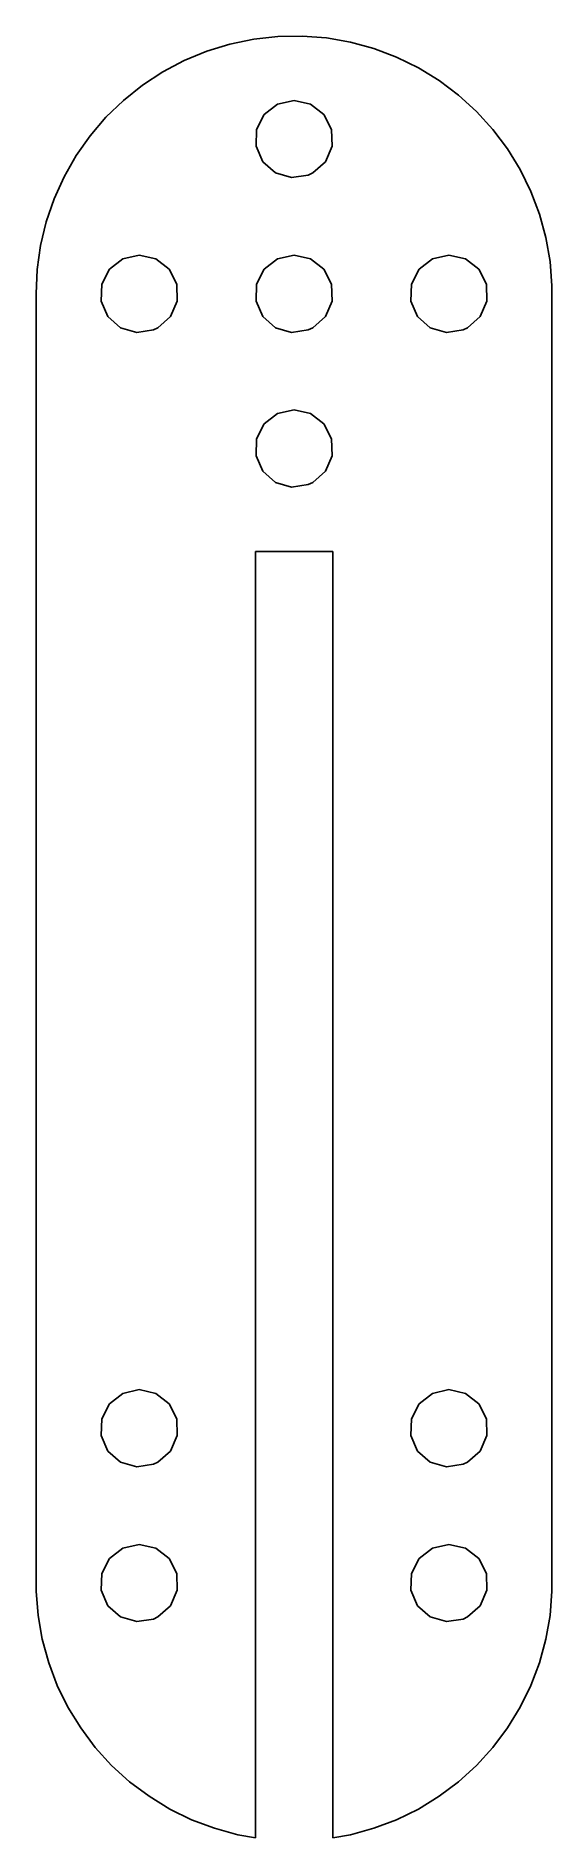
# Model space of a CAD drawing. Header units: metres. Extents: x -1 to 1, y -0.99 to 6.
import ezdxf

# ---------------------------------------------------------------- set-up
doc = ezdxf.new("R2010")
doc.units = ezdxf.units.M

msp = doc.modelspace()

# ---------------------------------------------------------------- linework, layer by layer
for p, q in [((-0.3387, 5.9409), (-0.4258, 5.9048)), ((-0.2487, 5.9686), (-0.3387, 5.9409)), ((-0.1564, 5.9877), (-0.2487, 5.9686)), ((-0.0628, 5.998), (-0.1564, 5.9877)), ((0.0314, 5.9995), (-0.0628, 5.998)), ((0.1253, 5.9921), (0.0314, 5.9995)), ((0.2181, 5.9759), (0.1253, 5.9921)), ((0.309, 5.9511), (0.2181, 5.9759)), ((0.3971, 5.9177), (0.309, 5.9511)), ((-0.4258, 5.9048), (-0.509, 5.8607)), ((0.4818, 5.8763), (0.3971, 5.9177)), ((0.5621, 5.8271), (0.4818, 5.8763)), ((-0.5878, 5.809), (-0.6613, 5.7501)), ((-0.509, 5.8607), (-0.5878, 5.809)), ((0.6374, 5.7705), (0.5621, 5.8271)), ((-0.6613, 5.7501), (-0.729, 5.6845)), ((-0.1156, 5.6956), (-0.0639, 5.7357)), ((-0.0639, 5.7357), (0, 5.75)), ((0, 5.75), (0.0639, 5.7357)), ((0.0639, 5.7357), (0.1156, 5.6956)), ((0.7071, 5.7071), (0.6374, 5.7705)), ((-0.729, 5.6845), (-0.7901, 5.6129)), ((-0.1453, 5.6373), (-0.1156, 5.6956)), ((0.1156, 5.6956), (0.1453, 5.6373)), ((0.7705, 5.6374), (0.7071, 5.7071)), ((-0.7901, 5.6129), (-0.8443, 5.5358)), ((-0.1473, 5.5719), (-0.1453, 5.6373)), ((0.1453, 5.6373), (0.1473, 5.5719)), ((0.8271, 5.5621), (0.7705, 5.6374)), ((-0.8443, 5.5358), (-0.891, 5.454)), ((-0.1213, 5.5118), (-0.1473, 5.5719)), ((0.1473, 5.5719), (0.1213, 5.5118)), ((0.8763, 5.4817), (0.8271, 5.5621)), ((-0.891, 5.454), (-0.9298, 5.3681)), ((-0.0723, 5.4685), (-0.1213, 5.5118)), ((-0.0094, 5.4503), (-0.0723, 5.4685)), ((0.0552, 5.4605), (-0.0094, 5.4503)), ((0.0723, 5.4685), (0.0552, 5.4605)), ((0.1213, 5.5118), (0.0723, 5.4685)), ((0.9177, 5.3971), (0.8763, 5.4817)), ((0.951, 5.309), (0.9177, 5.3971)), ((-0.9298, 5.3681), (-0.9603, 5.279)), ((-0.9603, 5.279), (-0.9823, 5.1874)), ((0.9759, 5.2181), (0.951, 5.309)), ((-0.9823, 5.1874), (-0.9956, 5.0941)), ((0.9921, 5.1253), (0.9759, 5.2181)), ((-0.7156, 5.0956), (-0.6639, 5.1357)), ((-0.6639, 5.1357), (-0.6, 5.15)), ((-0.6, 5.15), (-0.5361, 5.1357)), ((-0.5361, 5.1357), (-0.4844, 5.0956)), ((-0.1156, 5.0956), (-0.0639, 5.1357)), ((-0.0639, 5.1357), (0, 5.15)), ((0, 5.15), (0.0639, 5.1357)), ((0.0639, 5.1357), (0.1156, 5.0956)), ((0.4844, 5.0956), (0.5361, 5.1357)), ((0.5361, 5.1357), (0.6, 5.15)), ((0.6, 5.15), (0.6639, 5.1357)), ((0.6639, 5.1357), (0.7156, 5.0956)), ((0.9995, 5.0314), (0.9921, 5.1253)), ((-0.9956, 5.0941), (-1, 5)), ((-0.7473, 4.9719), (-0.7453, 5.0373)), ((-0.7453, 5.0373), (-0.7156, 5.0956)), ((-0.4844, 5.0956), (-0.4547, 5.0373)), ((-0.4547, 5.0373), (-0.4527, 4.9719)), ((-0.1473, 4.9719), (-0.1453, 5.0373)), ((-0.1453, 5.0373), (-0.1156, 5.0956)), ((0.1156, 5.0956), (0.1453, 5.0373)), ((0.1453, 5.0373), (0.1473, 4.9719)), ((0.4527, 4.9719), (0.4547, 5.0373)), ((0.4547, 5.0373), (0.4844, 5.0956)), ((0.7156, 5.0956), (0.7453, 5.0373)), ((0.7453, 5.0373), (0.7473, 4.9719)), ((-1, 5), (-0.9995, -0.0314)), ((-0.7213, 4.9118), (-0.7473, 4.9719)), ((-0.4527, 4.9719), (-0.4786, 4.9118)), ((-0.1213, 4.9118), (-0.1473, 4.9719)), ((0.1473, 4.9719), (0.1213, 4.9118)), ((0.4786, 4.9118), (0.4527, 4.9719)), ((0.7473, 4.9719), (0.7213, 4.9118)), ((0.9995, -0.0314), (0.9995, 5.0314)), ((-0.6723, 4.8685), (-0.7213, 4.9118)), ((-0.4786, 4.9118), (-0.5277, 4.8685)), ((-0.0723, 4.8685), (-0.1213, 4.9118)), ((0.1213, 4.9118), (0.0723, 4.8685)), ((0.5277, 4.8685), (0.4786, 4.9118)), ((0.7213, 4.9118), (0.6723, 4.8685)), ((-0.6094, 4.8503), (-0.6723, 4.8685)), ((-0.5448, 4.8605), (-0.6094, 4.8503)), ((-0.5277, 4.8685), (-0.5448, 4.8605)), ((-0.0094, 4.8503), (-0.0723, 4.8685)), ((0.0552, 4.8605), (-0.0094, 4.8503)), ((0.0723, 4.8685), (0.0552, 4.8605)), ((0.5906, 4.8503), (0.5277, 4.8685)), ((0.6552, 4.8605), (0.5906, 4.8503)), ((0.6723, 4.8685), (0.6552, 4.8605)), ((-0.0639, 4.5357), (0, 4.55)), ((0, 4.55), (0.0639, 4.5357)), ((-0.1453, 4.4373), (-0.1156, 4.4956)), ((-0.1156, 4.4956), (-0.0639, 4.5357)), ((0.0639, 4.5357), (0.1156, 4.4956)), ((0.1156, 4.4956), (0.1453, 4.4373)), ((-0.1473, 4.3719), (-0.1453, 4.4373)), ((0.1453, 4.4373), (0.1473, 4.3719)), ((-0.1213, 4.3118), (-0.1473, 4.3719)), ((0.1473, 4.3719), (0.1213, 4.3118)), ((-0.0723, 4.2685), (-0.1213, 4.3118)), ((-0.0094, 4.2503), (-0.0723, 4.2685)), ((0.0723, 4.2685), (0.0552, 4.2605)), ((0.1213, 4.3118), (0.0723, 4.2685)), ((0.0552, 4.2605), (-0.0094, 4.2503)), ((-0.15, -0.9886), (-0.15, 4)), ((-0.15, 4), (0.15, 4)), ((0.15, 4), (0.15, -0.9886)), ((-0.7156, 0.6956), (-0.6639, 0.7357)), ((-0.6639, 0.7357), (-0.6, 0.75)), ((-0.6, 0.75), (-0.5361, 0.7357)), ((-0.5361, 0.7357), (-0.4844, 0.6956)), ((0.4844, 0.6956), (0.5361, 0.7357)), ((0.5361, 0.7357), (0.6, 0.75)), ((0.6, 0.75), (0.6639, 0.7357)), ((0.6639, 0.7357), (0.7156, 0.6956)), ((-0.7473, 0.5719), (-0.7453, 0.6373)), ((-0.7453, 0.6373), (-0.7156, 0.6956)), ((-0.4844, 0.6956), (-0.4547, 0.6373)), ((-0.4547, 0.6373), (-0.4527, 0.5719)), ((0.4527, 0.5719), (0.4547, 0.6373)), ((0.4547, 0.6373), (0.4844, 0.6956)), ((0.7156, 0.6956), (0.7453, 0.6373)), ((0.7453, 0.6373), (0.7473, 0.5719)), ((-0.7213, 0.5118), (-0.7473, 0.5719)), ((-0.4527, 0.5719), (-0.4786, 0.5118)), ((0.4786, 0.5118), (0.4527, 0.5719)), ((0.7473, 0.5719), (0.7213, 0.5118)), ((-0.6723, 0.4686), (-0.7213, 0.5118)), ((-0.4786, 0.5118), (-0.5277, 0.4686)), ((0.5277, 0.4686), (0.4786, 0.5118)), ((0.7213, 0.5118), (0.6723, 0.4686)), ((-0.6094, 0.4503), (-0.6723, 0.4686)), ((-0.5448, 0.4605), (-0.6094, 0.4503)), ((-0.5277, 0.4686), (-0.5448, 0.4605)), ((0.5906, 0.4503), (0.5277, 0.4686)), ((0.6552, 0.4605), (0.5906, 0.4503)), ((0.6723, 0.4686), (0.6552, 0.4605)), ((-0.6639, 0.1357), (-0.6, 0.15)), ((-0.6, 0.15), (-0.5361, 0.1357)), ((0.5361, 0.1357), (0.6, 0.15)), ((0.6, 0.15), (0.6639, 0.1357)), ((-0.7453, 0.0373), (-0.7156, 0.0956)), ((-0.7156, 0.0956), (-0.6639, 0.1357)), ((-0.5361, 0.1357), (-0.4844, 0.0956)), ((-0.4844, 0.0956), (-0.4547, 0.0373)), ((0.4547, 0.0373), (0.4844, 0.0956)), ((0.4844, 0.0956), (0.5361, 0.1357)), ((0.6639, 0.1357), (0.7156, 0.0956)), ((0.7156, 0.0956), (0.7453, 0.0373)), ((-0.7473, -0.0281), (-0.7453, 0.0373)), ((-0.4547, 0.0373), (-0.4527, -0.0281)), ((0.4527, -0.0281), (0.4547, 0.0373)), ((0.7453, 0.0373), (0.7473, -0.0281)), ((-0.9995, -0.0314), (-0.9921, -0.1253)), ((-0.7213, -0.0882), (-0.7473, -0.0281)), ((-0.4527, -0.0281), (-0.4786, -0.0882)), ((0.4786, -0.0882), (0.4527, -0.0281)), ((0.7473, -0.0281), (0.7213, -0.0882)), ((0.9921, -0.1253), (0.9995, -0.0314)), ((-0.9921, -0.1253), (-0.9759, -0.2181)), ((-0.6723, -0.1314), (-0.7213, -0.0882)), ((-0.6094, -0.1497), (-0.6723, -0.1314)), ((-0.5448, -0.1395), (-0.6094, -0.1497)), ((-0.5277, -0.1314), (-0.5448, -0.1395)), ((-0.4786, -0.0882), (-0.5277, -0.1314)), ((0.5277, -0.1314), (0.4786, -0.0882)), ((0.5906, -0.1497), (0.5277, -0.1314)), ((0.6552, -0.1395), (0.5906, -0.1497)), ((0.6723, -0.1314), (0.6552, -0.1395)), ((0.7213, -0.0882), (0.6723, -0.1314)), ((0.9759, -0.2181), (0.9921, -0.1253)), ((-0.9759, -0.2181), (-0.951, -0.309)), ((0.951, -0.309), (0.9759, -0.2181)), ((-0.951, -0.309), (-0.9177, -0.3971)), ((0.9177, -0.3971), (0.951, -0.309)), ((-0.9177, -0.3971), (-0.8763, -0.4818)), ((0.8763, -0.4818), (0.9177, -0.3971)), ((-0.8763, -0.4818), (-0.8271, -0.5621)), ((0.8271, -0.5621), (0.8763, -0.4818)), ((-0.8271, -0.5621), (-0.7705, -0.6374)), ((0.7705, -0.6374), (0.8271, -0.5621)), ((-0.7705, -0.6374), (-0.7071, -0.7071)), ((0.7071, -0.7071), (0.7705, -0.6374)), ((-0.7071, -0.7071), (-0.6374, -0.7705)), ((0.6374, -0.7705), (0.7071, -0.7071)), ((-0.6374, -0.7705), (-0.5621, -0.8271)), ((-0.5621, -0.8271), (-0.4818, -0.8763)), ((0.4818, -0.8763), (0.5621, -0.8271)), ((0.5621, -0.8271), (0.6374, -0.7705)), ((-0.4818, -0.8763), (-0.3971, -0.9177)), ((0.3971, -0.9177), (0.4818, -0.8763)), ((-0.3971, -0.9177), (-0.309, -0.951)), ((-0.309, -0.951), (-0.2181, -0.9759)), ((-0.2181, -0.9759), (-0.15, -0.9886)), ((0.15, -0.9886), (0.2181, -0.9759)), ((0.2181, -0.9759), (0.309, -0.951)), ((0.309, -0.951), (0.3971, -0.9177))]:
    msp.add_line(p, q)

doc.saveas('drawing.dxf')
